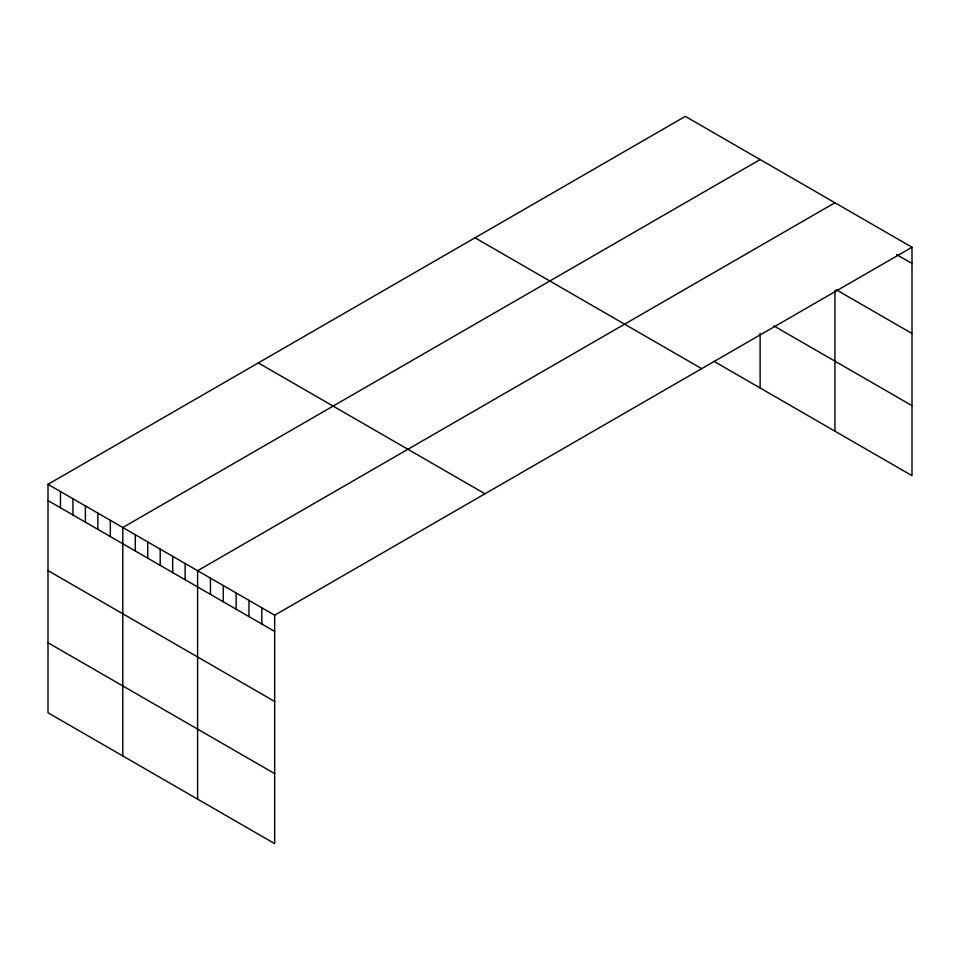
<?xml version="1.0" encoding="UTF-8"?>
<svg xmlns="http://www.w3.org/2000/svg" width="960" height="960" viewBox="0 0 960 960"><rect width="100%" height="100%" fill="white"/><g stroke="black" fill="none" stroke-linecap="round" stroke-linejoin="round"><path stroke-width="1.44" d="M912 247.236L274.668 615.204L274.668 843.624L48 712.764L48 484.332L685.332 116.376L912 247.236L912 475.668L714.012 361.356M760.128 159.564L122.796 527.52L122.796 755.94M834.936 202.74L197.604 570.708L197.604 799.128M896.592 254.58L912 263.484M836.22 289.752L912 333.504M773.844 325.884L912 405.648M475.008 237.804L701.676 368.664M258.324 362.904L484.992 493.776M48 484.332L274.668 615.204M48 500.58L274.668 631.44M48 570.6L274.668 701.46M48 642.744L274.668 773.604M834.936 290.448L834.936 431.172M760.128 333.372L760.128 387.984M261.828 607.788L261.828 624.024M248.976 600.372L248.976 616.608M236.136 592.956L236.136 609.192M223.284 585.54L223.284 601.776M210.444 578.124L210.444 594.36M185.136 563.508L185.136 579.756M172.668 556.308L172.668 572.556M160.2 549.108L160.2 565.356M147.732 541.92L147.732 558.156M135.264 534.72L135.264 550.956M110.328 520.32L110.328 536.568M97.872 513.12L97.872 529.368M85.404 505.932L85.404 522.168M72.936 498.732L72.936 514.968M60.468 491.532L60.468 507.78"/></g></svg>
